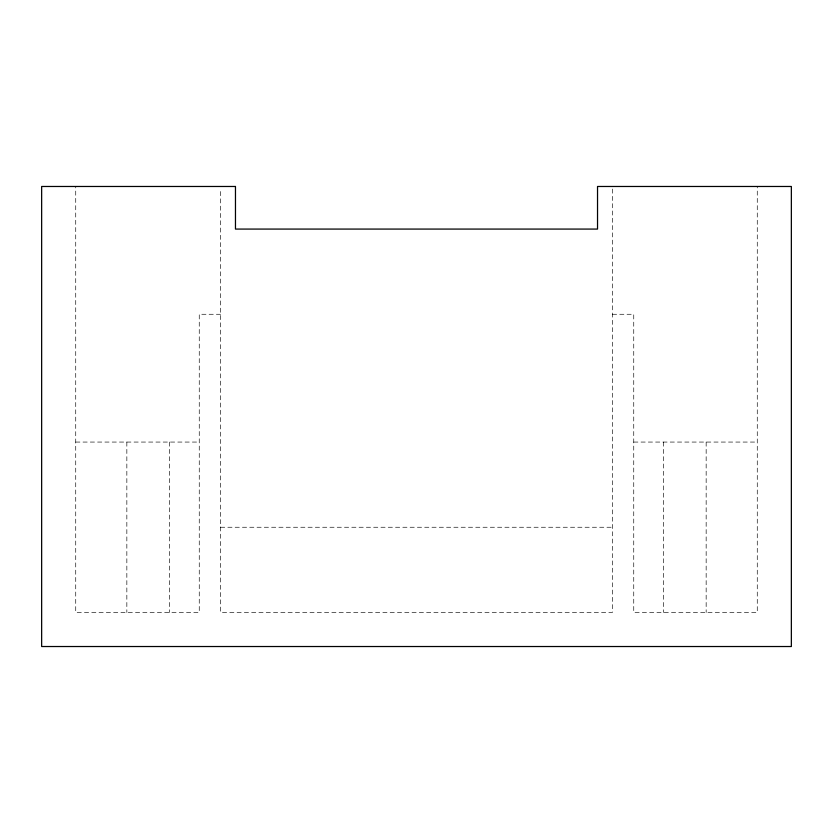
<?xml version="1.0" encoding="UTF-8"?>
<svg xmlns="http://www.w3.org/2000/svg" width="833" height="833" viewBox="0 0 833 833"><rect width="100%" height="100%" fill="white"/><g stroke="black" fill="none" stroke-linecap="round" stroke-linejoin="round"><path stroke-width="0.62" stroke-dasharray="4.17 3.12" d="M220.558 314.27L199.254 314.27L199.254 612.442L75.73 612.442L75.73 186.477M612.442 314.27L633.746 314.27L633.746 612.442L757.27 612.442L757.27 186.477M75.73 442.063L199.254 442.063M633.746 442.063L757.27 442.063M220.558 527.247L612.442 527.247M706.155 442.063L706.155 612.442M663.557 442.063L663.557 612.442M612.442 189.06L612.442 612.442L220.558 612.442L220.558 189.06M169.443 442.063L169.443 612.442M126.845 442.063L126.845 612.442"/><path stroke-width="1.25" d="M235.468 186.477L41.65 186.477L41.65 646.523L791.35 646.523L791.35 186.477L597.532 186.477L597.532 229.075L235.468 229.075L235.468 186.477"/></g></svg>
